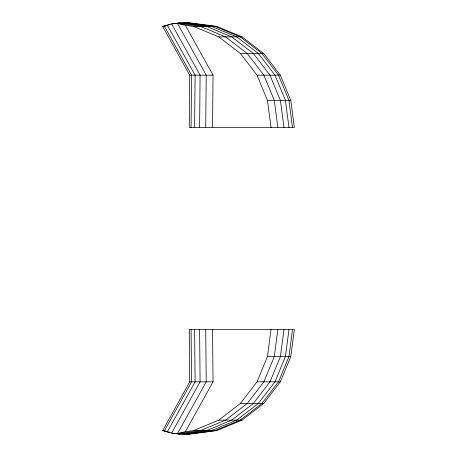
<?xml version="1.0" encoding="UTF-8"?>
<svg xmlns="http://www.w3.org/2000/svg" width="457" height="457" viewBox="0 0 457 457"><rect width="100%" height="100%" fill="white"/><g stroke="black" fill="none" stroke-linecap="round" stroke-linejoin="round"><path stroke-width="0.69" d="M189.735 75.154L189.249 127.457L294.342 127.457L290.778 100.38L280.324 75.154L263.7 53.486L242.039 36.863L216.807 26.415L189.735 22.85L179.373 22.85L171.609 23.873L162.658 26.415L189.735 75.154L213.042 75.154L212.556 127.457M191.077 127.457L191.563 75.154L164.24 25.963L166.325 25.689M194.613 127.457L195.099 75.154L167.291 25.101L170.027 24.741M199.606 127.457L200.092 75.154L171.609 23.873L177.47 23.404L179.373 22.85L206.45 26.415L231.676 36.863L253.344 53.486L269.967 75.154L280.415 100.38L283.98 127.457M205.73 127.457L206.216 75.154L177.47 23.404L200.326 26.415L225.558 36.863L247.22 53.486L263.843 75.154L274.297 100.38L277.862 127.457M199.606 329.543L200.092 381.846L171.609 433.127L179.373 434.15L189.735 434.15L216.807 430.585L242.039 420.137L263.7 403.514L280.324 381.846L290.778 356.62L294.342 329.543L189.249 329.543L189.735 381.846L162.658 430.585L171.609 433.127L177.47 433.596L185.376 431.654L193.5 430.585L218.726 420.137L240.393 403.514L257.017 381.846L267.465 356.62L271.03 329.543M277.862 329.543L274.297 356.62L263.843 381.846L247.22 403.514L225.558 420.137L200.326 430.585L177.47 433.596L206.216 381.846L205.73 329.543M283.98 329.543L280.415 356.62L269.967 381.846L253.344 403.514L231.676 420.137L206.45 430.585L179.373 434.15L177.47 433.596M288.978 329.543L285.414 356.62L274.965 381.846L258.336 403.514L236.675 420.137L211.442 430.585L184.371 434.15L182.32 433.882M292.514 329.543L288.95 356.62L278.496 381.846L261.872 403.514L240.211 420.137L214.979 430.585L187.907 434.15L186.513 433.967M185.376 431.654L213.042 381.846L212.556 329.543M182.32 23.118L184.371 22.85L211.442 26.415L236.675 36.863L258.336 53.486L274.965 75.154L285.414 100.38L288.978 127.457M186.513 23.033L187.907 22.85L214.979 26.415L240.211 36.863L261.872 53.486L278.496 75.154L288.95 100.38L292.514 127.457M162.658 26.415L165.434 26.049M187.65 23.124L189.735 22.85M177.47 23.404L185.376 25.346L193.5 26.415L216.807 26.415M193.5 26.415L218.726 36.863L242.039 36.863M218.726 36.863L240.393 53.486L263.7 53.486M240.393 53.486L257.017 75.154L280.324 75.154M257.017 75.154L267.465 100.38L290.778 100.38M267.465 356.62L290.778 356.62M189.735 381.846L213.042 381.846M257.017 381.846L280.324 381.846M240.393 403.514L263.7 403.514M218.726 420.137L242.039 420.137M193.5 430.585L216.807 430.585M162.658 430.585L165.434 430.951M187.65 433.876L189.735 434.15M166.325 431.311L164.24 431.037L191.563 381.846L191.077 329.543M170.027 432.259L167.291 431.899L195.099 381.846L194.613 329.543M185.376 25.346L213.042 75.154M267.465 100.38L271.03 127.457"/></g></svg>
